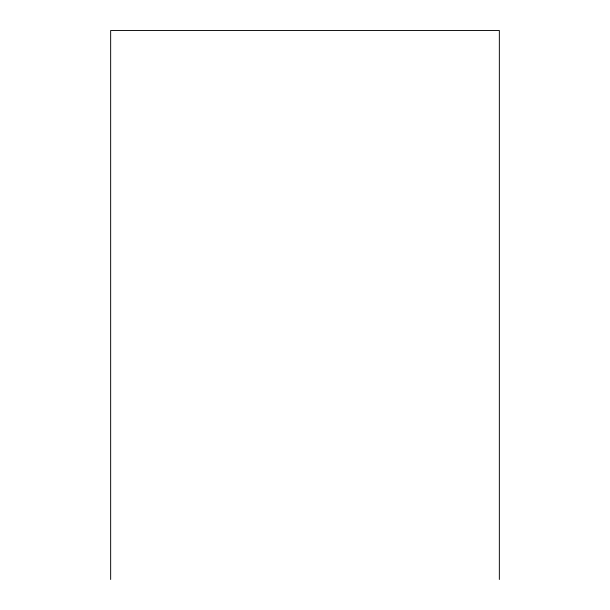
<?xml version="1.0" encoding="UTF-8"?>
<svg xmlns="http://www.w3.org/2000/svg" width="610" height="610" viewBox="0 0 610 610"><rect width="100%" height="100%" fill="white"/><g stroke="black" fill="none" stroke-linecap="round" stroke-linejoin="round"><path stroke-width="0.91" d="M499.346 579.5L499.346 30.5L110.654 30.5L110.654 579.5"/></g></svg>
